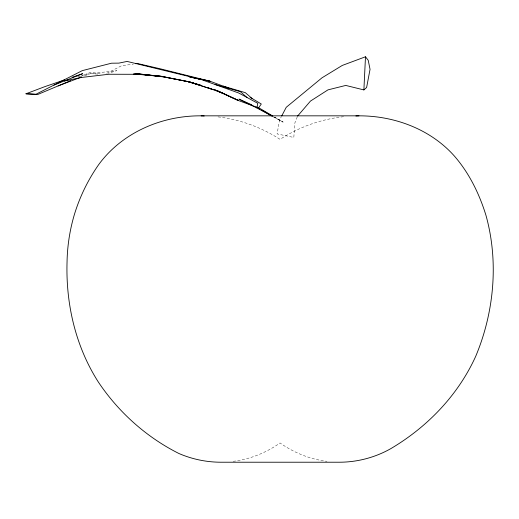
<?xml version="1.0" encoding="UTF-8"?>
<svg xmlns="http://www.w3.org/2000/svg" width="519" height="519" viewBox="0 0 519 519"><rect width="100%" height="100%" fill="white"/><g stroke="black" fill="none" stroke-linecap="round" stroke-linejoin="round"><path stroke-width="0.39" stroke-dasharray="2.6 1.95" d="M297.238 116.905L294.876 122.938L293.819 137.47L277.088 133.896L279.566 120.09L281.421 116.535M106.726 73.354L121.751 65.666L133.292 64.181M80.315 76.591L90.585 72.277L101.471 73.97M84.312 75.936L90.3 73.653L116.769 70.681L108.387 73.276M77.448 76.948L85.875 74.347L90.3 73.653L99.025 74.139M233.148 461.32C250.015 459.296 266.189 452.743 280.052 442.986C293.923 452.743 310.09 459.296 326.957 461.32M343.552 116.73C320.976 119.136 299.132 127.071 280.052 139.345C260.973 127.071 239.136 119.136 216.553 116.73M273.169 116.736L283.069 122.075L274.11 116.807M273.87 116.937L283.069 122.075"/><path stroke-width="0.78" d="M297.536 116.152L310.466 101.082L327.976 89.865L345.764 85.434L363.884 89.917L365.493 56.779L342.3 65.42L322.027 77.792L286.241 107.297L281.791 115.828M271.755 115.971L256.899 107.958L257.826 103.32L238.766 93.031L200.717 79.336L127.103 61.424L118.87 63.123L111.527 63.201L82.294 70.623L36.012 94.224L25.95 93.79L44.932 86.608L64.538 79.894M363.884 89.917L366.615 87.497L370.047 69.338L368.231 60.321L365.493 56.779M70.694 80.633L37.589 94.536L25.95 93.79M53.931 85.084L82.631 73.698L72.076 77.312M58.115 85.92L81.321 77.078M68.255 79.783L64.421 80.964L81.749 77.422L108.912 74.256L140.604 74.301M135.602 63.727L137.146 63.428L160.235 68.793L209.838 81.159L228.399 88.074M201.125 115.834C161.96 115.51 122.179 132.507 98.746 164.542C87.906 179.989 79.582 197.168 74.172 215.249C69.754 230.345 67.36 246.006 67.055 261.732C65.731 303.881 75.515 346.368 98.383 382.094C118.566 412.255 146.481 437.258 178.951 453.522C191.985 459.14 206.088 462.111 220.283 462.221L339.822 462.221C357.572 462.118 375.192 457.447 390.651 448.734C427.312 427.092 457.946 395.368 475.664 356.423C494.179 312.328 498.863 261.557 485.933 215.249C479.322 193.84 469.241 173.164 454.475 156.161C430.64 129.237 394.498 115.743 358.979 115.834L201.125 115.834L204.214 115.984M355.891 115.984L358.979 115.834M134.272 73.964L140.578 74.334M133.299 73.958L161.999 76.41L158.84 76.072M142.187 74.457L161.999 76.41M157.263 75.904L135.946 73.614L162.175 76.578L189.746 81.963L199.834 84.98M142.141 74.509L164.088 76.961L189.746 81.963L213.445 89.735L188.099 81.639L201.508 85.512M162.784 76.572L187.93 81.632L201.476 85.512M209.838 81.159L198.79 78.791L210.208 81.295M200.717 79.336L189.578 76.948L201.113 79.478M215.054 84.493L240.375 91.681L246.973 97.462M223.099 86.102L245.338 92.674L252.039 98.474M207.47 87.49L223.475 93.498L213.659 89.294L238.552 100.582L258.248 107.757L256.814 107.115M251.806 104.87L238.915 99.103L256.899 107.958M218.058 90.961L238.552 100.582L224.195 93.835M259.721 109.035L258.306 108.244L261.291 104.014L250.126 97.325M261.842 110.216L272.456 116.146M258.942 107.9L272.728 115.997"/></g></svg>
